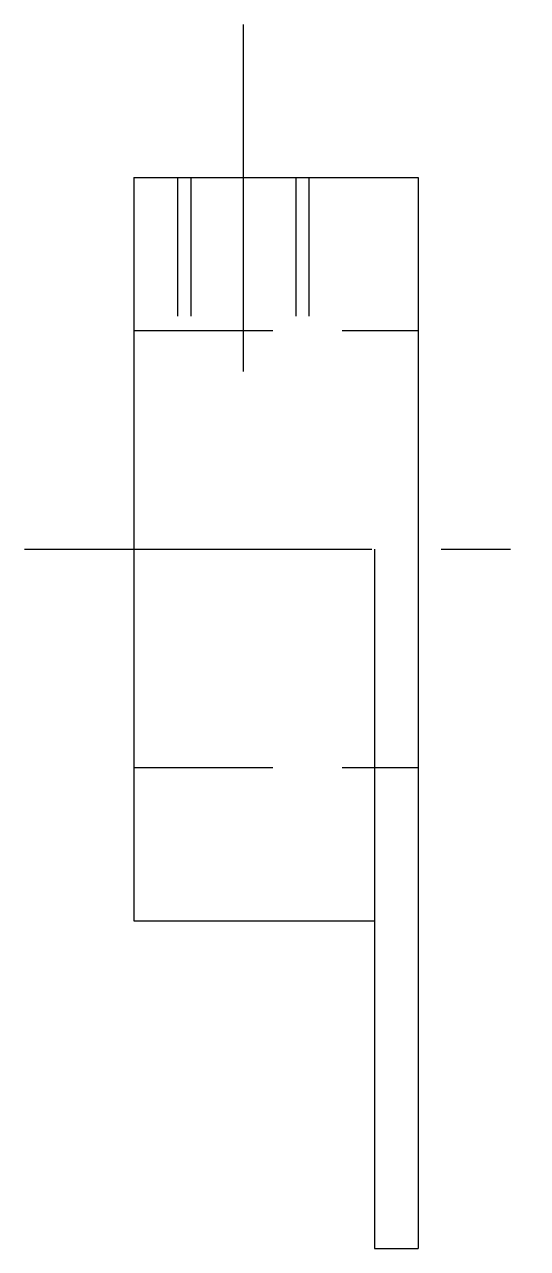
# Model space of a CAD drawing. Extents: x 11 to 154, y 10 to 139.
# Drawn here: x 142.38 to 153.88, y 109.8 to 137.8 of the extents above.
import ezdxf

# ---------------------------------------------------------------- set-up
doc = ezdxf.new("R2010")
doc.units = 0
doc.header["$LTSCALE"] = 0.25
doc.linetypes.add('CENTER', pattern=[50.8, 31.75, -6.35, 6.35, -6.35])
doc.linetypes.add('DASHED', pattern=[19.05, 12.7, -6.35])
doc.layers.get('0').update_dxf_attribs({"linetype": 'CONTINUOUS'})
doc.layers.add('CENTER', color=1, linetype='CENTER')

msp = doc.modelspace()

# ---------------------------------------------------------------- linework, layer by layer
for p, q in [((144.877, 134.299), (151.377, 134.299)), ((144.877, 134.299), (144.877, 117.299)), ((151.377, 134.299), (151.377, 109.799)), ((150.377, 125.799), (150.377, 109.799)), ((144.877, 117.299), (150.377, 117.299)), ((150.377, 109.799), (151.377, 109.799))]:
    msp.add_line(p, q)
at = {"color": 3, "linetype": 'DASHED'}
for p, q in [((145.877, 134.299), (145.877, 130.799)), ((146.177, 134.299), (146.177, 130.799)), ((148.577, 134.299), (148.577, 130.799)), ((148.877, 134.299), (148.877, 130.799)), ((144.877, 130.799), (151.377, 130.799)), ((144.877, 120.799), (151.377, 120.799))]:
    msp.add_line(p, q, dxfattribs=at)
at = {"layer": 'CENTER', "color": 1, "linetype": 'CENTER'}
for p, q in [((147.377, 137.799), (147.377, 129.299)), ((142.377, 125.799), (153.877, 125.799))]:
    msp.add_line(p, q, dxfattribs=at)

doc.saveas('drawing.dxf')
